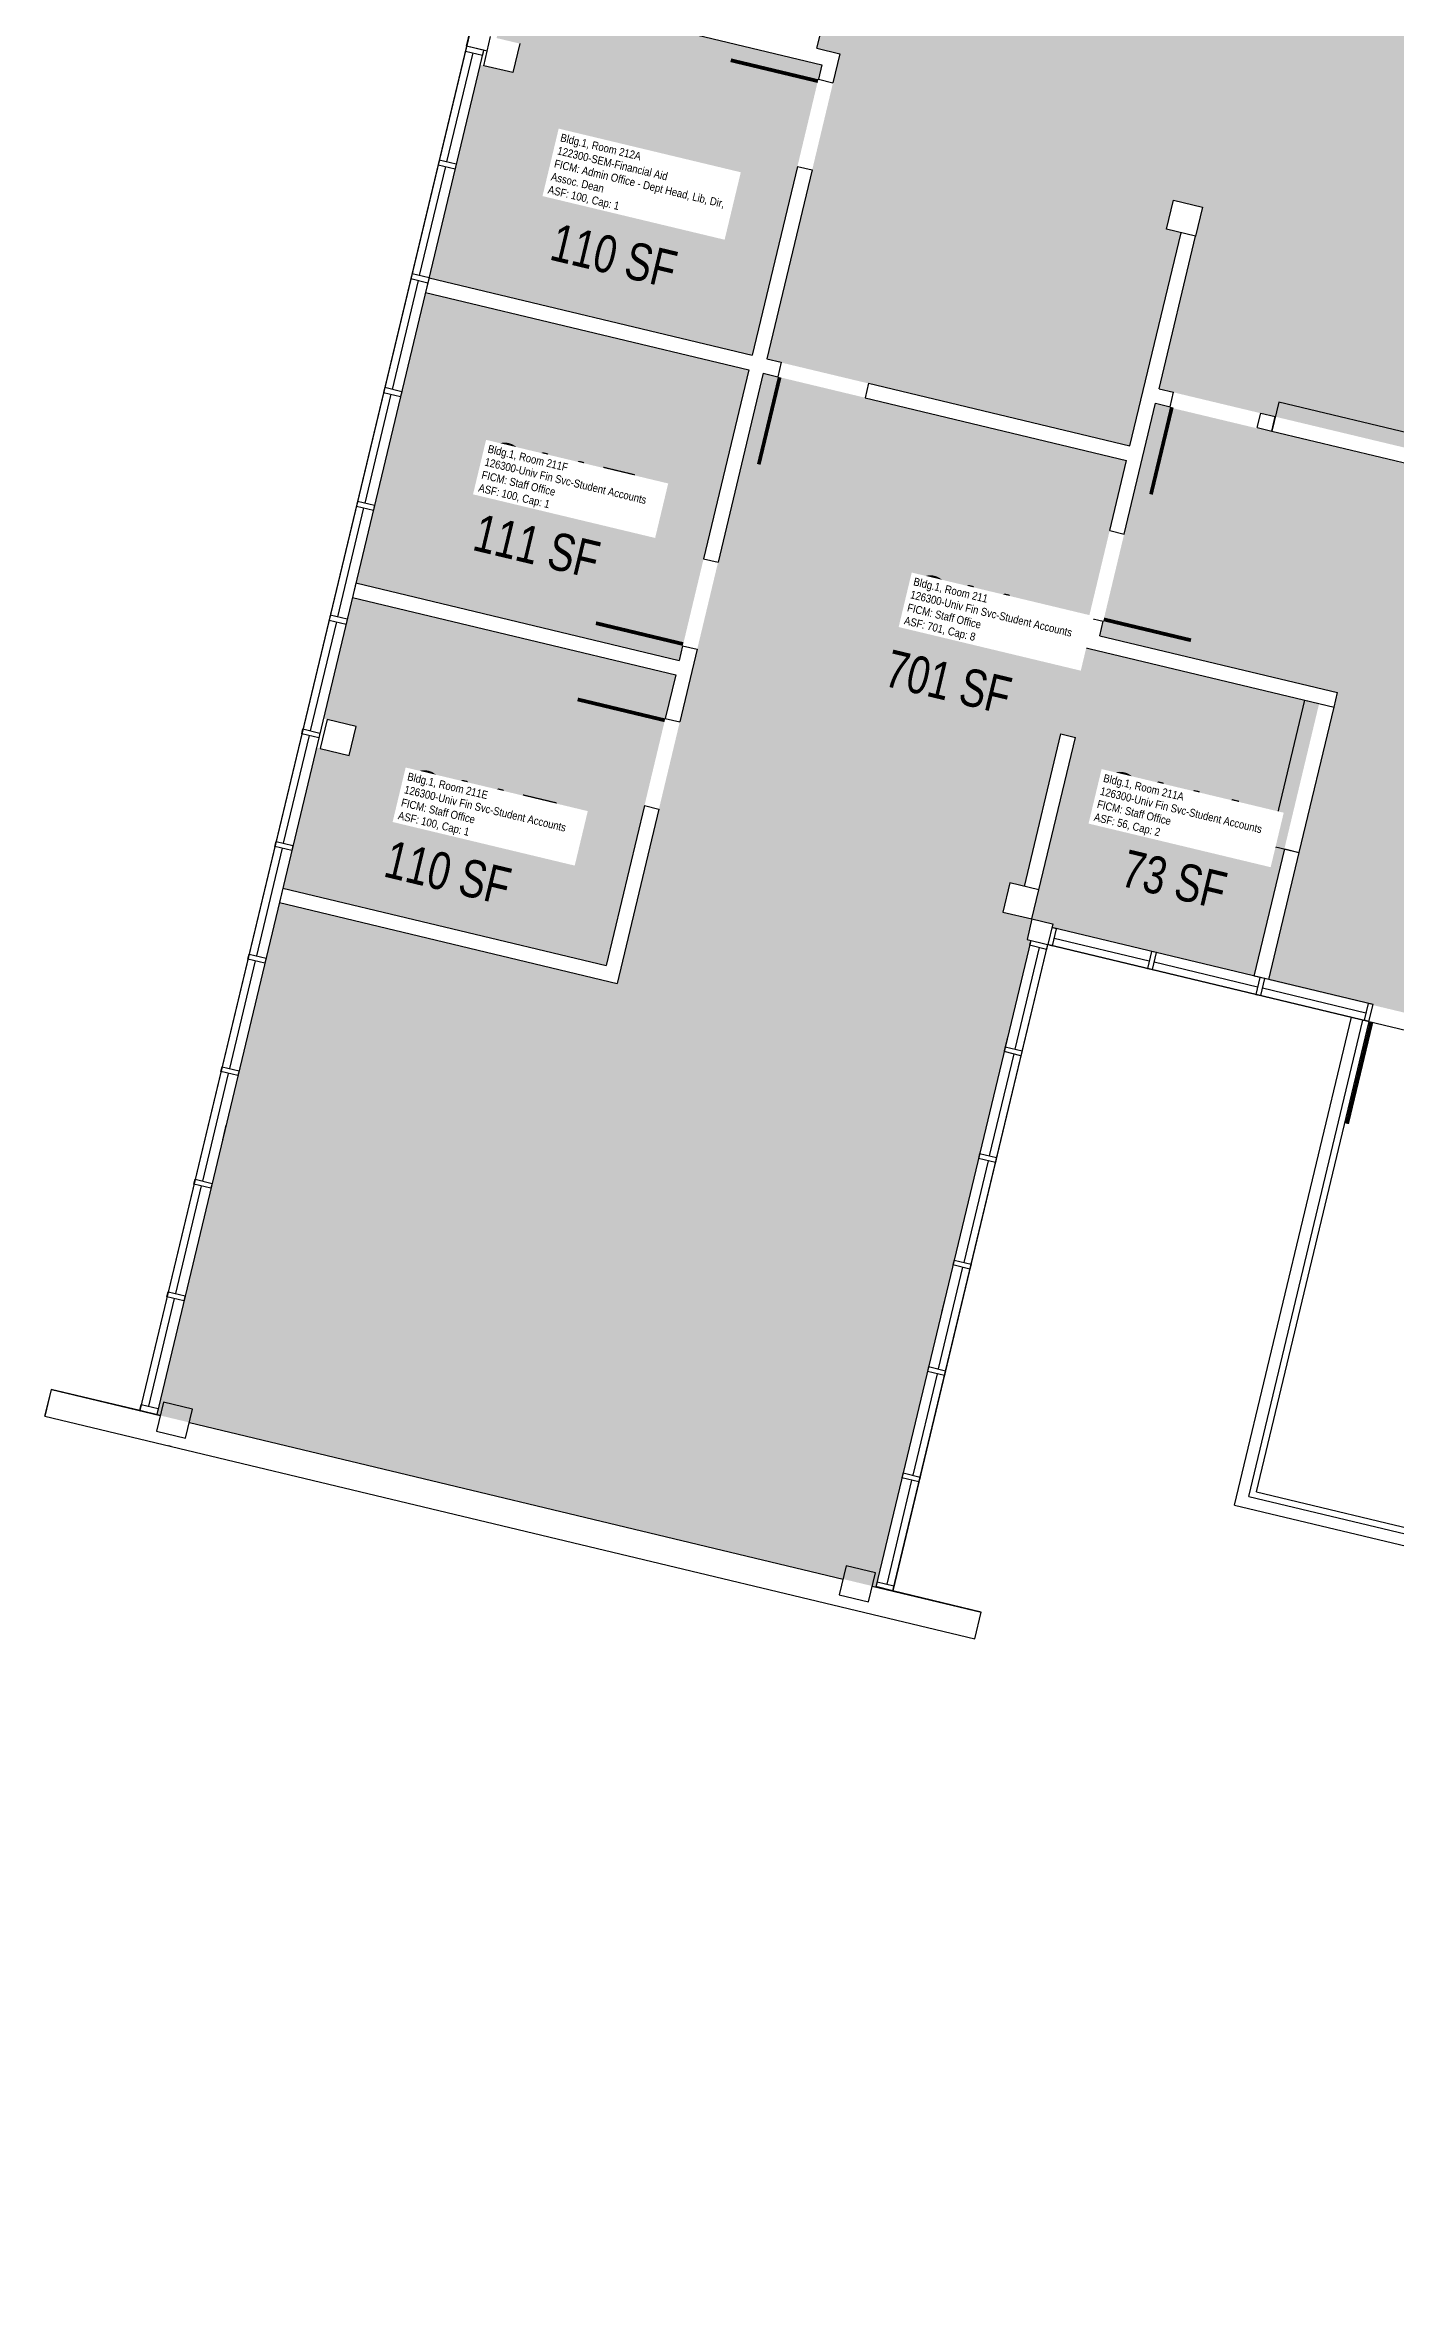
# Model space of a CAD drawing. Header units: inches. Extents: x 69220657 to 69223180, y 27675030 to 27677662.
# Drawn here: x 69220657 to 69221199, y 27675098 to 27676001 of the extents above; entities that cross this region are included whole.
import ezdxf
from ezdxf.enums import TextEntityAlignment as Align

# ---------------------------------------------------------------- set-up
doc = ezdxf.new("R2010")
doc.units = ezdxf.units.IN
doc.header["$LTSCALE"] = 100
doc.header["$MEASUREMENT"] = 0
for name, color, linetype in [('A-DOOR', 2, 'CONTINUOUS'), ('A-FLOR', 3, 'CONTINUOUS'), ('A-GLAZ', 1, 'CONTINUOUS'), ('A-IDEN-RNUM', 7, 'CONTINUOUS'), ('A-IDEN-SNUM', 4, 'CONTINUOUS'), ('A-IDEN-VNUM', 4, 'CONTINUOUS'), ('A-ROOF', 2, 'CONTINUOUS'), ('A-WALL', 5, 'CONTINUOUS'), ('AREA-TEXT', 3, 'CONTINUOUS'), ('Rooms-Category-Color', 7, 'CONTINUOUS'), ('Rooms-College-Color', 7, 'CONTINUOUS'), ('Rooms-Department-Color', 7, 'CONTINUOUS'), ('Rooms-Division-Color', 7, 'CONTINUOUS'), ('Rooms-Information', 7, 'CONTINUOUS')]:
    doc.layers.add(name, color=color, linetype=linetype)
doc.styles.add('CP_AREA', font='arial.ttf', dxfattribs={"height": 15})
doc.styles.add('CP_ROOMSNUMBER', font='arial.ttf', dxfattribs={"height": 1})
doc.styles.add('CP_ROOMVNUMBER', font='arial.ttf', dxfattribs={"width": 0.85, "height": 0.075})

msp = doc.modelspace()

# ---------------------------------------------------------------- hatches: boundary and pattern name
at = {"layer": 'Rooms-Category-Color', "true_color": 0xadadad}
msp.add_hatch(color=253, dxfattribs=at).paths.add_polyline_path([(69221102.71, 27675856.71), (69221244.7, 27675822.76), (69221234.94, 27675781.91), (69221409.03, 27675740.28), (69221401.35, 27675708.18), (69221582.26, 27675664.92), (69221575.74, 27675637.71), (69221625.34, 27675625.83), (69221794.57, 27675585.36), (69221795.97, 27675591.2), (69221787.21, 27675593.29), (69221795.59, 27675628.3), (69221804.34, 27675626.21), (69221816.2, 27675675.81), (69221851.2, 27675822.18), (69221919, 27676105.69), (69222090.41, 27676822.48), (69222183.78, 27676800.15), (69221865.61, 27675469.67), (69221593.29, 27675534.79), (69221590.03, 27675521.17), (69221581.77, 27675523.15), (69221581.42, 27675521.69), (69221327.09, 27675582.51), (69221330.23, 27675595.64), (69221318.56, 27675598.43), (69221315.42, 27675585.3), (69221148.29, 27675625.27), (69221175.85, 27675740.52), (69221080.38, 27675763.35)])
at = {"layer": 'Rooms-Category-Color', "true_color": 0xfa9ba3}
for points in [[(69221263.27, 27676441.62), (69221083.04, 27676484.8), (69220966.81, 27675999.48), (69220976.05, 27675997.27), (69220946.74, 27675874.72), (69221092.63, 27675839.84), (69221113.1, 27675925.42), (69221107.26, 27675926.82), (69221110.05, 27675938.49), (69221121.72, 27675935.7), (69221104.28, 27675862.76), (69221246.28, 27675828.8), (69221292.56, 27676016.07), (69221168.64, 27676045.74)], [(69220842.82, 27676023.14), (69220968.77, 27675993.02), (69220940.86, 27675876.31), (69220811.02, 27675907.36), (69220831.49, 27675992.95), (69220844.62, 27675989.81), (69220847.41, 27676001.48), (69220838.17, 27676003.69)], [(69220809.63, 27675901.53), (69220939.46, 27675870.48), (69220911.56, 27675753.77), (69220781.72, 27675784.82)], [(69220990.47, 27675381.59), (69220701.64, 27675450.78), (69220750.91, 27675656.46), (69220886.58, 27675623.96), (69220945.29, 27675869.03), (69221091.16, 27675834.08), (69221050.15, 27675662.93), (69221044.32, 27675664.32), (69221041.52, 27675652.65), (69221053.08, 27675649.88), (69221051.21, 27675641.59), (69221052.67, 27675641.24)], [(69220780.27, 27675778.99), (69220910.11, 27675747.94), (69220882.2, 27675631.24), (69220752.36, 27675662.28), (69220765.85, 27675718.69), (69220778.98, 27675715.55), (69220781.77, 27675727.23), (69220768.64, 27675730.36)], [(69221142.39, 27675627.11), (69221168.56, 27675736.52), (69221073.09, 27675759.35), (69221064.72, 27675724.34), (69221070.55, 27675722.94), (69221053.11, 27675650), (69221061.43, 27675648.01), (69221061.08, 27675646.55)]]:
    msp.add_hatch(color=241, dxfattribs=at).paths.add_polyline_path(points)
at = {"layer": 'Rooms-College-Color', "true_color": 0xadadad}
msp.add_hatch(color=253, dxfattribs=at).paths.add_polyline_path([(69221102.71, 27675856.71), (69221244.7, 27675822.76), (69221234.94, 27675781.91), (69221409.03, 27675740.28), (69221401.35, 27675708.18), (69221582.26, 27675664.92), (69221575.74, 27675637.71), (69221625.34, 27675625.83), (69221794.57, 27675585.36), (69221795.97, 27675591.2), (69221787.21, 27675593.29), (69221795.59, 27675628.3), (69221804.34, 27675626.21), (69221816.2, 27675675.81), (69221851.2, 27675822.18), (69221919, 27676105.69), (69222090.41, 27676822.48), (69222183.78, 27676800.15), (69221865.61, 27675469.67), (69221593.29, 27675534.79), (69221590.03, 27675521.17), (69221581.77, 27675523.15), (69221581.42, 27675521.69), (69221327.09, 27675582.51), (69221330.23, 27675595.64), (69221318.56, 27675598.43), (69221315.42, 27675585.3), (69221148.29, 27675625.27), (69221175.85, 27675740.52), (69221080.38, 27675763.35)])
at = {"layer": 'Rooms-College-Color', "true_color": 0x80bc67}
for points in [[(69221263.27, 27676441.62), (69221083.04, 27676484.8), (69220966.81, 27675999.48), (69220976.05, 27675997.27), (69220946.74, 27675874.72), (69221092.63, 27675839.84), (69221113.1, 27675925.42), (69221107.26, 27675926.82), (69221110.05, 27675938.49), (69221121.72, 27675935.7), (69221104.28, 27675862.76), (69221246.28, 27675828.8), (69221292.56, 27676016.07), (69221168.64, 27676045.74)], [(69220842.82, 27676023.14), (69220968.77, 27675993.02), (69220940.86, 27675876.31), (69220811.02, 27675907.36), (69220831.49, 27675992.95), (69220844.62, 27675989.81), (69220847.41, 27676001.48), (69220838.17, 27676003.69)], [(69220809.63, 27675901.53), (69220939.46, 27675870.48), (69220911.56, 27675753.77), (69220781.72, 27675784.82)], [(69220990.47, 27675381.59), (69220701.64, 27675450.78), (69220750.91, 27675656.46), (69220886.58, 27675623.96), (69220945.29, 27675869.03), (69221091.16, 27675834.08), (69221050.15, 27675662.93), (69221044.32, 27675664.32), (69221041.52, 27675652.65), (69221053.08, 27675649.88), (69221051.21, 27675641.59), (69221052.67, 27675641.24)], [(69220780.27, 27675778.99), (69220910.11, 27675747.94), (69220882.2, 27675631.24), (69220752.36, 27675662.28), (69220765.85, 27675718.69), (69220778.98, 27675715.55), (69220781.77, 27675727.23), (69220768.64, 27675730.36)], [(69221142.39, 27675627.11), (69221168.56, 27675736.52), (69221073.09, 27675759.35), (69221064.72, 27675724.34), (69221070.55, 27675722.94), (69221053.11, 27675650), (69221061.43, 27675648.01), (69221061.08, 27675646.55)]]:
    msp.add_hatch(color=83, dxfattribs=at).paths.add_polyline_path(points)
at = {"layer": 'Rooms-Department-Color', "true_color": 0xacacac}
msp.add_hatch(color=253, dxfattribs=at).paths.add_polyline_path([(69221102.71, 27675856.71), (69221244.7, 27675822.76), (69221234.94, 27675781.91), (69221409.03, 27675740.28), (69221401.35, 27675708.18), (69221582.26, 27675664.92), (69221575.74, 27675637.71), (69221625.34, 27675625.83), (69221794.57, 27675585.36), (69221795.97, 27675591.2), (69221787.21, 27675593.29), (69221795.59, 27675628.3), (69221804.34, 27675626.21), (69221816.2, 27675675.81), (69221851.2, 27675822.18), (69221919, 27676105.69), (69222090.41, 27676822.48), (69222183.78, 27676800.15), (69221865.61, 27675469.67), (69221593.29, 27675534.79), (69221590.03, 27675521.17), (69221581.77, 27675523.15), (69221581.42, 27675521.69), (69221327.09, 27675582.51), (69221330.23, 27675595.64), (69221318.56, 27675598.43), (69221315.42, 27675585.3), (69221148.29, 27675625.27), (69221175.85, 27675740.52), (69221080.38, 27675763.35)])
at = {"layer": 'Rooms-Department-Color', "true_color": 0x003fff}
for points in [[(69221263.27, 27676441.62), (69221083.04, 27676484.8), (69220966.81, 27675999.48), (69220976.05, 27675997.27), (69220946.74, 27675874.72), (69221092.63, 27675839.84), (69221113.1, 27675925.42), (69221107.26, 27675926.82), (69221110.05, 27675938.49), (69221121.72, 27675935.7), (69221104.28, 27675862.76), (69221246.28, 27675828.8), (69221292.56, 27676016.07), (69221168.64, 27676045.74)], [(69220842.82, 27676023.14), (69220968.77, 27675993.02), (69220940.86, 27675876.31), (69220811.02, 27675907.36), (69220831.49, 27675992.95), (69220844.62, 27675989.81), (69220847.41, 27676001.48), (69220838.17, 27676003.69)]]:
    msp.add_hatch(color=160, dxfattribs=at).paths.add_polyline_path(points)
at = {"layer": 'Rooms-Department-Color', "true_color": 0x80bc67}
for points in [[(69220809.63, 27675901.53), (69220939.46, 27675870.48), (69220911.56, 27675753.77), (69220781.72, 27675784.82)], [(69220990.47, 27675381.59), (69220701.64, 27675450.78), (69220750.91, 27675656.46), (69220886.58, 27675623.96), (69220945.29, 27675869.03), (69221091.16, 27675834.08), (69221050.15, 27675662.93), (69221044.32, 27675664.32), (69221041.52, 27675652.65), (69221053.08, 27675649.88), (69221051.21, 27675641.59), (69221052.67, 27675641.24)], [(69220780.27, 27675778.99), (69220910.11, 27675747.94), (69220882.2, 27675631.24), (69220752.36, 27675662.28), (69220765.85, 27675718.69), (69220778.98, 27675715.55), (69220781.77, 27675727.23), (69220768.64, 27675730.36)], [(69221142.39, 27675627.11), (69221168.56, 27675736.52), (69221073.09, 27675759.35), (69221064.72, 27675724.34), (69221070.55, 27675722.94), (69221053.11, 27675650), (69221061.43, 27675648.01), (69221061.08, 27675646.55)]]:
    msp.add_hatch(color=83, dxfattribs=at).paths.add_polyline_path(points)
at = {"layer": 'Rooms-Division-Color', "true_color": 0xadadad}
msp.add_hatch(color=253, dxfattribs=at).paths.add_polyline_path([(69221102.71, 27675856.71), (69221244.7, 27675822.76), (69221234.94, 27675781.91), (69221409.03, 27675740.28), (69221401.35, 27675708.18), (69221582.26, 27675664.92), (69221575.74, 27675637.71), (69221625.34, 27675625.83), (69221794.57, 27675585.36), (69221795.97, 27675591.2), (69221787.21, 27675593.29), (69221795.59, 27675628.3), (69221804.34, 27675626.21), (69221816.2, 27675675.81), (69221851.2, 27675822.18), (69221919, 27676105.69), (69222090.41, 27676822.48), (69222183.78, 27676800.15), (69221865.61, 27675469.67), (69221593.29, 27675534.79), (69221590.03, 27675521.17), (69221581.77, 27675523.15), (69221581.42, 27675521.69), (69221327.09, 27675582.51), (69221330.23, 27675595.64), (69221318.56, 27675598.43), (69221315.42, 27675585.3), (69221148.29, 27675625.27), (69221175.85, 27675740.52), (69221080.38, 27675763.35)])
at = {"layer": 'Rooms-Division-Color', "true_color": 0x003fff}
for points in [[(69221263.27, 27676441.62), (69221083.04, 27676484.8), (69220966.81, 27675999.48), (69220976.05, 27675997.27), (69220946.74, 27675874.72), (69221092.63, 27675839.84), (69221113.1, 27675925.42), (69221107.26, 27675926.82), (69221110.05, 27675938.49), (69221121.72, 27675935.7), (69221104.28, 27675862.76), (69221246.28, 27675828.8), (69221292.56, 27676016.07), (69221168.64, 27676045.74)], [(69220842.82, 27676023.14), (69220968.77, 27675993.02), (69220940.86, 27675876.31), (69220811.02, 27675907.36), (69220831.49, 27675992.95), (69220844.62, 27675989.81), (69220847.41, 27676001.48), (69220838.17, 27676003.69)]]:
    msp.add_hatch(color=160, dxfattribs=at).paths.add_polyline_path(points)
at = {"layer": 'Rooms-Division-Color', "true_color": 0x80bc67}
for points in [[(69220809.63, 27675901.53), (69220939.46, 27675870.48), (69220911.56, 27675753.77), (69220781.72, 27675784.82)], [(69220990.47, 27675381.59), (69220701.64, 27675450.78), (69220750.91, 27675656.46), (69220886.58, 27675623.96), (69220945.29, 27675869.03), (69221091.16, 27675834.08), (69221050.15, 27675662.93), (69221044.32, 27675664.32), (69221041.52, 27675652.65), (69221053.08, 27675649.88), (69221051.21, 27675641.59), (69221052.67, 27675641.24)], [(69220780.27, 27675778.99), (69220910.11, 27675747.94), (69220882.2, 27675631.24), (69220752.36, 27675662.28), (69220765.85, 27675718.69), (69220778.98, 27675715.55), (69220781.77, 27675727.23), (69220768.64, 27675730.36)], [(69221142.39, 27675627.11), (69221168.56, 27675736.52), (69221073.09, 27675759.35), (69221064.72, 27675724.34), (69221070.55, 27675722.94), (69221053.11, 27675650), (69221061.43, 27675648.01), (69221061.08, 27675646.55)]]:
    msp.add_hatch(color=83, dxfattribs=at).paths.add_polyline_path(points)

# ---------------------------------------------------------------- linework, layer by layer
at = {"layer": 'A-DOOR'}
for points in [[(69220967.23, 27675986.4, 1.5, 1.5, 0), (69220932.22, 27675994.78, 0, 0, 0), (69220932.05, 27675994.05, 0, 0, 0.414214), (69220960.48, 27675951.77, 0, 0, 0.414214)], [(69220951.85, 27675867.46, 1.5, 1.5, 0), (69220943.46, 27675832.45, 0, 0, 0), (69220944.19, 27675832.27, 0, 0, 0.414214), (69220986.48, 27675860.7, 0, 0, 0.414214)], [(69221109.38, 27675855.42, 1.5, 1.5, 0), (69221100.99, 27675820.42, 0, 0, 0), (69221101.72, 27675820.24, 0, 0, 0.414214), (69221144.01, 27675848.67, 0, 0, 0.414214)], [(69221082.02, 27675770.2, 1.5, 1.5, 0), (69221117.03, 27675761.82, 0, 0, 0), (69221117.21, 27675762.55, 0, 0, 0.414214), (69221088.78, 27675804.83, 0, 0, 0.414214)], [(69220913.07, 27675760.29, 1.5, 1.5, 0), (69220878.06, 27675768.68, 0, 0, 0), (69220878.23, 27675769.41, 0, 0, -0.414214), (69220922.74, 27675794.22, 0, 0, -0.414214)], [(69220905.73, 27675729.66, 1.5, 1.5, 0), (69220870.72, 27675738.05, 0, 0, 0), (69220870.54, 27675737.32, 0, 0, 0.414214), (69220898.97, 27675695.03, 0, 0, 0.414214)], [(69221189.55, 27675608.45, 1.5, 1.5, 0), (69221179.76, 27675567.61, 0, 0, 0), (69221179.03, 27675567.78, 0, 0, 0.414214), (69221229.66, 27675598.84, 0, 0, 0.414214)]]:
    msp.add_lwpolyline(points, format="xyseb", dxfattribs=at)
at = {"layer": 'A-FLOR'}
for p, q in [((69221152.29, 27675857.48), (69221149.5, 27675845.81)), ((69221210.64, 27675843.51), (69221152.29, 27675857.48)), ((69221149.5, 27675845.81), (69221207.84, 27675831.84)), ((69221148.86, 27675679.38), (69221162.84, 27675737.73)), ((69221162.84, 27675737.73), (69221174.51, 27675734.94)), ((69221160.53, 27675676.59), (69221174.51, 27675734.94)), ((69221148.86, 27675679.38), (69221160.38, 27675676.62)), ((69221134.58, 27675414.42), (69221181.52, 27675610.37)), ((69221140.3, 27675417.93), (69221186.14, 27675609.27)), ((69221143.32, 27675419.78), (69221188.57, 27675608.69)), ((69221134.58, 27675414.42), (69221272.67, 27675381.34)), ((69221140.3, 27675417.93), (69221269.16, 27675387.06)), ((69221143.32, 27675419.78), (69221267.31, 27675390.08))]:
    msp.add_line(p, q, dxfattribs=at)
at = {"layer": 'A-GLAZ'}
for p, q in [((69220826.11, 27676000.41), (69220694.83, 27675452.41)), ((69220832.92, 27675998.78), (69220701.64, 27675450.78)), ((69220828.57, 27675997.76), (69220818.08, 27675954)), ((69220817.62, 27675952.06), (69220807.13, 27675908.3)), ((69220806.67, 27675906.35), (69220796.18, 27675862.59)), ((69220795.72, 27675860.64), (69220785.23, 27675816.88)), ((69220784.77, 27675814.94), (69220774.28, 27675771.18)), ((69220773.82, 27675769.23), (69220763.33, 27675725.47)), ((69220762.87, 27675723.52), (69220752.5, 27675680.25)), ((69220752.03, 27675678.3), (69220741.67, 27675635.03)), ((69221052.67, 27675641.24), (69220990.47, 27675381.59)), ((69221059.48, 27675639.61), (69220997.27, 27675379.96)), ((69221188.54, 27675608.69), (69221059.48, 27675639.61)), ((69221190.17, 27675615.5), (69221061.16, 27675646.41)), ((69221100.32, 27675632.91), (69221062.17, 27675642.05)), ((69220741.2, 27675633.08), (69220730.83, 27675589.81)), ((69221056.1, 27675638.37), (69221046.33, 27675597.6)), ((69221143.81, 27675622.49), (69221102.26, 27675632.45)), ((69221187.3, 27675612.08), (69221145.75, 27675622.03)), ((69221045.86, 27675595.65), (69221036.06, 27675554.72)), ((69220730.37, 27675587.86), (69220720, 27675544.59)), ((69221035.59, 27675552.77), (69221025.8, 27675511.92)), ((69220719.53, 27675542.64), (69220709.17, 27675499.37)), ((69221025.34, 27675509.97), (69221015.55, 27675469.12)), ((69220708.7, 27675497.42), (69220698.33, 27675454.15)), ((69221015.08, 27675467.18), (69221005.32, 27675426.4)), ((69221004.85, 27675424.46), (69220994.85, 27675382.71))]:
    msp.add_line(p, q, dxfattribs=at)
at = {"layer": 'A-ROOF'}
msp.add_lwpolyline([(69221111.16, 27677190.23), (69220694.83, 27675452.4), (69220659.33, 27675460.91), (69220656.77, 27675450.22), (69221030.21, 27675360.76), (69221032.77, 27675371.46), (69220997.27, 27675379.96), (69221059.53, 27675639.6), (69221579.76, 27675514.97), (69221517.55, 27675255.32), (69221482.06, 27675263.82), (69221479.49, 27675253.12), (69222127.17, 27675097.96), (69222129.73, 27675108.66), (69222094.23, 27675117.16), (69222156.44, 27675376.82), (69222263.9, 27675351.07), (69222255.39, 27675315.58), (69222266.58, 27675312.9), (69222421.74, 27675960.57), (69222410.56, 27675963.25), (69222402.05, 27675927.75), (69222294.59, 27675953.5), (69222420.98, 27676481.07)], dxfattribs=at)
at = {"layer": 'A-WALL'}
for p, q in [((69220826.11, 27676000.41), (69221100.68, 27677146.48)), ((69220842.87, 27676023.13), (69220968.81, 27675992.96)), ((69220826.11, 27676000.41), (69220825.65, 27675998.46)), ((69220834.38, 27675998.43), (69220826.11, 27676000.41)), ((69220832.92, 27675998.78), (69220826.11, 27676000.41)), ((69220832.98, 27675992.59), (69220835.78, 27676004.26)), ((69220847.45, 27676001.47), (69220844.65, 27675989.8)), ((69220966.8, 27675999.61), (69220968.2, 27676005.45)), ((69220966.8, 27675999.61), (69220976.04, 27675997.4)), ((69220825.65, 27675998.46), (69220832.46, 27675996.83)), ((69220832.92, 27675998.78), (69220832.46, 27675996.83)), ((69220844.65, 27675989.8), (69220832.98, 27675992.59)), ((69220968.81, 27675992.96), (69220967.41, 27675987.13)), ((69220976.04, 27675997.4), (69220973.24, 27675985.73)), ((69220967.41, 27675987.13), (69220973.24, 27675985.73)), ((69220815.16, 27675954.7), (69220814.7, 27675952.76)), ((69220821.97, 27675953.07), (69220815.16, 27675954.7)), ((69220814.7, 27675952.76), (69220821.51, 27675951.13)), ((69220821.97, 27675953.07), (69220821.51, 27675951.13)), ((69220959.02, 27675952.12), (69220940.85, 27675876.26)), ((69220964.85, 27675950.72), (69220946.68, 27675874.86)), ((69220959.02, 27675952.12), (69220964.85, 27675950.72)), ((69221107.22, 27675926.89), (69221110.02, 27675938.56)), ((69221110.02, 27675938.56), (69221121.69, 27675935.77)), ((69221121.69, 27675935.77), (69221118.89, 27675924.1)), ((69221092.56, 27675839.92), (69221113.06, 27675925.5)), ((69221104.21, 27675862.83), (69221118.89, 27675924.1)), ((69221118.89, 27675924.1), (69221107.22, 27675926.89)), ((69220804.21, 27675909), (69220803.75, 27675907.05)), ((69220803.75, 27675907.05), (69220810.56, 27675905.42)), ((69220811.02, 27675907.36), (69220804.21, 27675909)), ((69220811.02, 27675907.36), (69220809.62, 27675901.53)), ((69220809.62, 27675901.53), (69220939.45, 27675870.43)), ((69220811.02, 27675907.36), (69220810.56, 27675905.42)), ((69220811.02, 27675907.36), (69220940.85, 27675876.26)), ((69220946.68, 27675874.86), (69220952.52, 27675873.47)), ((69220952.52, 27675873.47), (69220951.12, 27675867.63)), ((69220939.45, 27675870.43), (69220921.28, 27675794.57)), ((69220945.29, 27675869.03), (69220927.11, 27675793.18)), ((69220945.29, 27675869.03), (69220951.12, 27675867.63)), ((69220987.53, 27675865.08), (69220986.13, 27675859.24)), ((69220987.53, 27675865.08), (69221092.56, 27675839.92)), ((69220793.26, 27675863.29), (69220792.8, 27675861.34)), ((69220792.8, 27675861.34), (69220799.61, 27675859.71)), ((69220800.07, 27675861.66), (69220793.26, 27675863.29)), ((69220800.07, 27675861.66), (69220799.61, 27675859.71)), ((69220986.13, 27675859.24), (69221091.16, 27675834.08)), ((69221090.24, 27675804.48), (69221102.82, 27675857)), ((69221102.82, 27675857), (69221108.65, 27675855.6)), ((69221104.21, 27675862.83), (69221110.05, 27675861.43)), ((69221108.65, 27675855.6), (69221110.05, 27675861.43)), ((69221143.66, 27675847.21), (69221145.06, 27675853.05)), ((69221143.66, 27675847.21), (69221149.5, 27675845.81)), ((69221145.06, 27675853.05), (69221150.89, 27675851.65)), ((69221149.5, 27675845.81), (69221150.89, 27675851.65)), ((69221084.4, 27675805.88), (69221091.16, 27675834.08)), ((69220782.31, 27675817.58), (69220781.85, 27675815.64)), ((69220781.85, 27675815.64), (69220788.66, 27675814.01)), ((69220789.12, 27675815.95), (69220782.31, 27675817.58)), ((69220789.12, 27675815.95), (69220788.66, 27675814.01)), ((69221084.4, 27675805.88), (69221090.24, 27675804.48)), ((69220921.28, 27675794.57), (69220927.11, 27675793.18)), ((69220781.67, 27675784.83), (69220780.27, 27675779)), ((69220781.67, 27675784.83), (69220911.49, 27675753.73)), ((69220780.27, 27675779), (69220910.1, 27675747.89)), ((69220771.36, 27675771.88), (69220770.9, 27675769.93)), ((69220770.9, 27675769.93), (69220777.71, 27675768.3)), ((69220778.17, 27675770.24), (69220771.36, 27675771.88)), ((69220778.17, 27675770.24), (69220777.71, 27675768.3)), ((69221073.22, 27675759.2), (69221076.01, 27675770.87)), ((69221076.01, 27675770.87), (69221081.85, 27675769.47)), ((69221080.45, 27675763.64), (69221081.85, 27675769.47)), ((69220912.89, 27675759.56), (69220911.49, 27675753.73)), ((69220918.73, 27675758.17), (69220911.74, 27675728.99)), ((69220912.89, 27675759.56), (69220918.73, 27675758.17)), ((69221073.22, 27675759.2), (69221174.51, 27675734.94)), ((69221080.45, 27675763.64), (69221175.91, 27675740.77)), ((69220910.1, 27675747.89), (69220905.9, 27675730.39)), ((69221174.51, 27675734.94), (69221175.91, 27675740.77)), ((69220770.08, 27675730.02), (69220767.28, 27675718.35)), ((69220781.75, 27675727.23), (69220770.08, 27675730.02)), ((69220905.9, 27675730.39), (69220911.74, 27675728.99)), ((69220759.95, 27675724.22), (69220760.41, 27675726.17)), ((69220766.76, 27675722.59), (69220759.95, 27675724.22)), ((69220760.41, 27675726.17), (69220767.22, 27675724.54)), ((69220767.22, 27675724.54), (69220766.76, 27675722.59)), ((69220778.95, 27675715.56), (69220781.75, 27675727.23)), ((69221050.15, 27675662.93), (69221064.83, 27675724.19)), ((69221055.99, 27675661.53), (69221070.67, 27675722.79)), ((69221064.83, 27675724.19), (69221070.67, 27675722.79)), ((69220767.28, 27675718.35), (69220778.95, 27675715.56)), ((69220897.51, 27675695.38), (69220882.14, 27675631.2)), ((69220903.35, 27675693.98), (69220886.58, 27675623.96)), ((69220897.51, 27675695.38), (69220903.35, 27675693.98)), ((69220749.12, 27675679), (69220749.58, 27675680.95)), ((69220755.92, 27675677.37), (69220749.12, 27675679)), ((69220749.58, 27675680.95), (69220756.39, 27675679.32)), ((69220756.39, 27675679.32), (69220755.92, 27675677.37)), ((69221142.46, 27675626.93), (69221154.7, 27675677.98)), ((69221148.3, 27675625.53), (69221160.53, 27675676.59)), ((69221154.7, 27675677.98), (69221160.53, 27675676.59)), ((69220752.31, 27675662.3), (69220750.91, 27675656.46)), ((69220750.91, 27675656.46), (69220886.58, 27675623.96)), ((69220752.31, 27675662.3), (69220882.14, 27675631.2)), ((69221044.32, 27675664.32), (69221041.52, 27675652.65)), ((69221055.99, 27675661.53), (69221044.32, 27675664.32)), ((69221053.19, 27675649.86), (69221055.99, 27675661.53)), ((69221041.52, 27675652.65), (69221053.19, 27675649.86)), ((69221053.19, 27675649.86), (69221051.21, 27675641.59)), ((69221053.19, 27675649.86), (69221061.46, 27675647.88)), ((69221061.51, 27675647.87), (69221059.53, 27675639.6)), ((69221051.21, 27675641.59), (69221059.48, 27675639.61)), ((69221052.67, 27675641.24), (69221052.21, 27675639.3)), ((69221059.01, 27675637.67), (69221052.21, 27675639.3)), ((69221059.48, 27675639.61), (69221059.01, 27675637.67)), ((69221059.53, 27675639.6), (69221061.47, 27675639.13)), ((69221063.1, 27675645.94), (69221061.16, 27675646.41)), ((69221061.47, 27675639.13), (69221063.1, 27675645.94)), ((69220738.28, 27675633.78), (69220738.75, 27675635.73)), ((69220745.09, 27675632.15), (69220738.28, 27675633.78)), ((69220738.75, 27675635.73), (69220745.56, 27675634.1)), ((69220745.56, 27675634.1), (69220745.09, 27675632.15)), ((69221101.25, 27675636.8), (69221099.62, 27675630)), ((69221099.62, 27675630), (69221101.56, 27675629.53)), ((69221103.2, 27675636.34), (69221101.25, 27675636.8)), ((69221101.56, 27675629.53), (69221103.2, 27675636.34)), ((69221148.3, 27675625.53), (69221142.46, 27675626.93)), ((69221144.74, 27675626.38), (69221143.11, 27675619.58)), ((69221146.68, 27675625.92), (69221144.74, 27675626.38)), ((69221145.05, 27675619.11), (69221146.68, 27675625.92)), ((69221143.11, 27675619.58), (69221145.05, 27675619.11)), ((69221188.23, 27675615.97), (69221186.6, 27675609.16)), ((69221190.17, 27675615.5), (69221188.23, 27675615.97)), ((69221188.54, 27675608.69), (69221190.17, 27675615.5)), ((69221043.47, 27675602.83), (69221042.07, 27675596.99)), ((69221186.6, 27675609.16), (69221188.54, 27675608.69)), ((69221188.57, 27675608.69), (69221186.6, 27675609.16)), ((69221042.44, 27675598.53), (69221041.97, 27675596.58)), ((69221048.78, 27675594.95), (69221041.97, 27675596.58)), ((69221042.44, 27675598.53), (69221049.25, 27675596.9)), ((69221049.25, 27675596.9), (69221048.78, 27675594.95)), ((69220727.45, 27675588.56), (69220727.91, 27675590.51)), ((69220734.26, 27675586.93), (69220727.45, 27675588.56)), ((69220727.91, 27675590.51), (69220734.72, 27675588.88)), ((69220734.72, 27675588.88), (69220734.26, 27675586.93)), ((69220729.48, 27675567), (69220728.08, 27675561.16)), ((69221032.17, 27675555.65), (69221031.7, 27675553.7)), ((69221038.51, 27675552.07), (69221031.7, 27675553.7)), ((69221032.17, 27675555.65), (69221038.97, 27675554.02)), ((69221038.97, 27675554.02), (69221038.51, 27675552.07)), ((69220716.62, 27675543.34), (69220717.08, 27675545.29)), ((69220723.42, 27675541.71), (69220716.62, 27675543.34)), ((69220717.08, 27675545.29), (69220723.89, 27675543.66)), ((69220723.89, 27675543.66), (69220723.42, 27675541.71)), ((69221021.91, 27675512.85), (69221021.45, 27675510.91)), ((69221021.91, 27675512.85), (69221028.72, 27675511.22)), ((69221028.25, 27675509.27), (69221021.45, 27675510.91)), ((69221028.72, 27675511.22), (69221028.25, 27675509.27)), ((69220705.78, 27675498.12), (69220706.25, 27675500.07)), ((69220712.59, 27675496.49), (69220705.78, 27675498.12)), ((69220706.25, 27675500.07), (69220713.06, 27675498.44)), ((69220713.06, 27675498.44), (69220712.59, 27675496.49)), ((69221018.31, 27675497.8), (69221016.91, 27675491.97)), ((69221011.66, 27675470.05), (69221011.19, 27675468.11)), ((69221018, 27675466.48), (69221011.19, 27675468.11)), ((69221011.66, 27675470.05), (69221018.47, 27675468.42)), ((69221018.47, 27675468.42), (69221018, 27675466.48)), ((69220656.77, 27675450.22), (69220659.34, 27675460.92)), ((69220659.34, 27675460.92), (69220703.1, 27675450.43)), ((69220656.77, 27675450.22), (69221030.21, 27675360.76)), ((69220694.83, 27675452.41), (69220695.41, 27675454.85)), ((69220703.1, 27675450.43), (69220694.83, 27675452.41)), ((69220695.41, 27675454.85), (69220702.22, 27675453.22)), ((69220704.38, 27675455.78), (69220701.58, 27675444.11)), ((69220702.22, 27675453.22), (69220701.64, 27675450.78)), ((69220716.05, 27675452.99), (69220704.38, 27675455.78)), ((69220713.25, 27675441.32), (69220716.05, 27675452.99)), ((69220701.58, 27675444.11), (69220713.25, 27675441.32)), ((69220714.77, 27675447.64), (69220977.34, 27675384.74)), ((69220706.37, 27675438.34), (69220707.34, 27675438.11)), ((69220706.37, 27675438.34), (69220707.34, 27675438.11)), ((69221001.43, 27675427.34), (69221000.96, 27675425.39)), ((69221007.77, 27675423.76), (69221000.96, 27675425.39)), ((69221001.43, 27675427.34), (69221008.23, 27675425.71)), ((69221008.23, 27675425.71), (69221007.77, 27675423.76)), ((69220978.62, 27675390.08), (69220975.82, 27675378.41)), ((69220990.29, 27675387.29), (69220978.62, 27675390.08)), ((69220987.49, 27675375.62), (69220990.29, 27675387.29)), ((69220975.82, 27675378.41), (69220987.49, 27675375.62)), ((69220989.01, 27675381.94), (69221032.77, 27675371.46)), ((69220990.96, 27675383.64), (69220990.47, 27675381.59)), ((69220990.49, 27675381.7), (69220990.47, 27675381.59)), ((69220997.3, 27675380.07), (69220990.49, 27675381.7)), ((69220990.96, 27675383.64), (69220997.77, 27675382.01)), ((69220997.77, 27675382.01), (69220997.3, 27675380.07)), ((69221030.21, 27675360.76), (69221032.77, 27675371.46))]:
    msp.add_line(p, q, dxfattribs=at)

# ---------------------------------------------------------------- texts
at = {"layer": 'A-IDEN-RNUM', "style": 'CP_ROOMSNUMBER', "width": 0.85}
for s, p in [('0212-A0', (69220890.61, 27675943.24)), ('0211-F0', (69220861.95, 27675823.62)), ('0211-00', (69221024.96, 27675772.23)), ('0211-E0', (69220830.38, 27675691.85)), ('0211-A0', (69221109.92, 27675691.21))]:
    msp.add_text(s, height=1, rotation=346.52768, dxfattribs=at).set_placement(p, align=Align.MIDDLE)
at = {"layer": 'A-IDEN-SNUM', "style": 'CP_ROOMSNUMBER', "width": 0.85}
for s, p in [('00100212A0', (69220891.31, 27675944.17)), ('00100211F0', (69220862.65, 27675824.56)), ('0010021100', (69221025.66, 27675773.17)), ('00100211E0', (69220831.08, 27675692.79)), ('00100211A0', (69221110.62, 27675692.14))]:
    msp.add_text(s, height=1, rotation=346.52768, dxfattribs=at).set_placement(p, align=Align.MIDDLE)
at = {"layer": 'A-IDEN-VNUM', "style": 'CP_ROOMVNUMBER', "width": 0.85}
for s, p in [('212A', (69220891.31, 27675944.17)), ('211F', (69220862.65, 27675824.56)), ('211', (69221025.66, 27675773.17)), ('211E', (69220831.08, 27675692.79)), ('211A', (69221110.62, 27675692.14))]:
    msp.add_text(s, height=22.5, rotation=346.52768, dxfattribs=at).set_placement(p, align=Align.MIDDLE)
at = {"layer": 'AREA-TEXT', "style": 'CP_AREA', "width": 0.75}
for s, p in [('110 SF', (69220885.28, 27675916.22)), ('111 SF', (69220854.3, 27675799.58)), ('701 SF', (69221019.62, 27675745.05)), ('110 SF', (69220818.6, 27675668.46)), ('73 SF', (69221110.33, 27675665.74))]:
    msp.add_text(s, height=15, rotation=346.52768, dxfattribs=at).set_placement(p, align=Align.MIDDLE_CENTER)

# ---------------------------------------------------------------- next in the draw order: texts
at = {"layer": 'Rooms-Information', "width": 72, "attachment_point": 7, "rotation": 346.52768, "style": 'CP_ROOMVNUMBER', "bg_fill": 3, "box_fill_scale": 1.5, "bg_fill_color": 256, "bg_fill_true_color": 13158600, "bg_fill_transparency": 0}
for s, insert, char_height in [('Bldg.1, Room 212A^M^J122300-SEM-Financial Aid^M^JFICM: Admin Office - Dept Head, Lib, Dir, Assoc. Dean^M^JASF: 100, Cap: 1', (69220858.32, 27675940.46), 3.21429), ('Bldg.1, Room 211F^M^J126300-Univ Fin Svc-Student Accounts^M^JFICM: Staff Office^M^JASF: 100, Cap: 1', (69220830.41, 27675820.67), 3.2143), ('Bldg.1, Room 211^M^J126300-Univ Fin Svc-Student Accounts^M^JFICM: Staff Office^M^JASF: 701, Cap: 8', (69221001.36, 27675767.37), 3.2143), ('Bldg.1, Room 211E^M^J126300-Univ Fin Svc-Student Accounts^M^JFICM: Staff Office^M^JASF: 100, Cap: 1', (69220798.11, 27675689.07), 3.2143), ('Bldg.1, Room 211A^M^J126300-Univ Fin Svc-Student Accounts^M^JFICM: Staff Office^M^JASF: 56, Cap: 2', (69221077.63, 27675688.43), 3.2143)]:
    msp.add_mtext(s, dxfattribs=dict(at, insert=insert, char_height=char_height))

doc.saveas('drawing.dxf')
